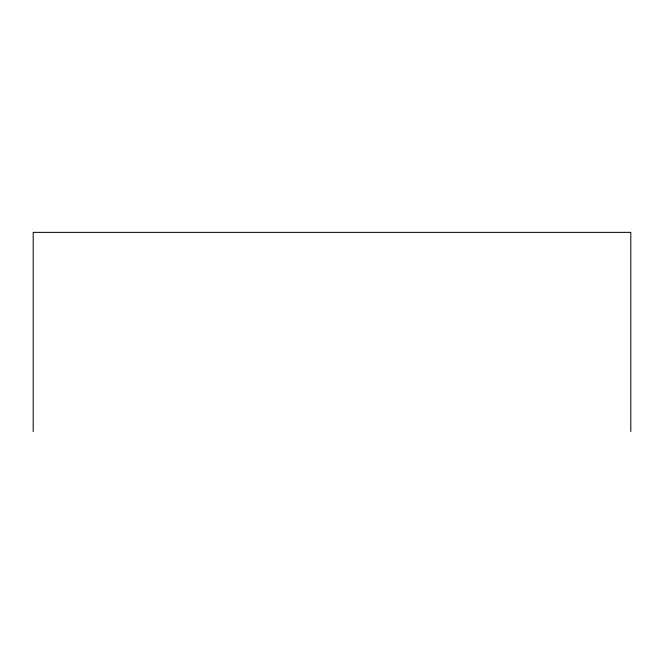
<?xml version="1.0" encoding="UTF-8"?>
<svg xmlns="http://www.w3.org/2000/svg" width="664" height="664" viewBox="0 0 664 664"><rect width="100%" height="100%" fill="white"/><g stroke="black" fill="none" stroke-linecap="round" stroke-linejoin="round"><path stroke-width="1" d="M630.8 431.633L630.8 232.367L33.2 232.367L33.2 431.633"/></g></svg>
